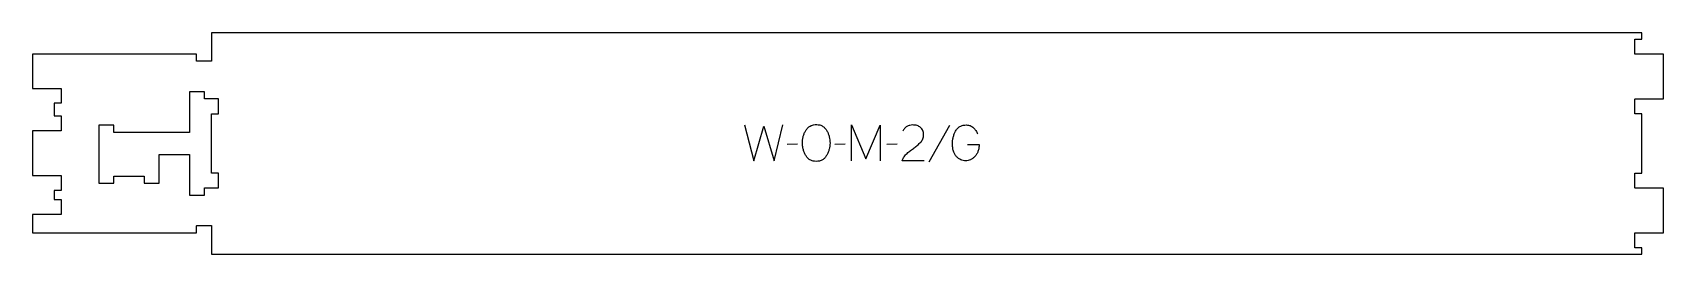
# Model space of a CAD drawing. Extents: x 0 to 1368, y 0 to 186.
import ezdxf

# ---------------------------------------------------------------- set-up
doc = ezdxf.new("R2010")
doc.units = 0
for name, color, linetype in [('1_ANYTOOL_1MMDEEP_LABELS_S', 2, 'CONTINUOUS'), ('3_ANYTOOL_CUTTHROUGH_INSID', 4, 'CONTINUOUS'), ('4_ANYTOOL_CUTTHROUGH_OUTSI', 5, 'CONTINUOUS')]:
    doc.layers.add(name, color=color, linetype=linetype)

msp = doc.modelspace()

# ---------------------------------------------------------------- linework, layer by layer
at = {"layer": '1_ANYTOOL_1MMDEEP_LABELS_S'}
for p, q in [((768.778418, 107.774662), (751.592703, 77.003234)), ((641.449846, 92.131805), (632.664132, 92.046091)), ((681.478418, 92.131805), (672.692703, 92.046091)), ((724.978418, 92.131805), (716.192703, 92.046091))]:
    msp.add_line(p, q, dxfattribs=at)
for points in [[(597.092703, 108.246091), (604.806989, 78.246091), (613.249846, 107.346091), (621.73556, 78.246091), (629.23556, 108.246091)], [(686.621275, 78.246091), (686.621275, 108.246091), (698.621275, 79.874662), (710.621275, 108.117519), (710.621275, 78.246091)]]:
    msp.add_lwpolyline(points, dxfattribs=at)
msp.add_lwpolyline([(657.521275, 108.588948, -0.064784), (660.19523, 108.241027, -0.088904), (662.621275, 107.110377, -0.05419), (664.543839, 105.418247, -0.051179), (666.071275, 103.360377, -0.041653), (667.253474, 100.931604, -0.036749), (668.042703, 98.346091, -0.024892), (668.500483, 95.726828, -0.030823), (668.664132, 93.074662, -0.034269), (668.487612, 90.502166, -0.031918), (667.97306, 87.974662, -0.031725), (667.084873, 85.365266, -0.026303), (665.899846, 82.874662, -0.058719), (664.376066, 80.712915, -0.077745), (662.337346, 79.049662, -0.077243), (659.850358, 78.070825, -0.055252), (657.178418, 77.774662, -0.054051), (654.424493, 78.073241, -0.077615), (651.858775, 79.071091, -0.078558), (649.783701, 80.758164, -0.060481), (648.242703, 82.960377, -0.02629), (647.056043, 85.499596, -0.031299), (646.169489, 88.156805, -0.031469), (645.65445, 90.743621, -0.033416), (645.478418, 93.374662, -0.032847), (645.657095, 96.091611, -0.035049), (646.201632, 98.758591, -0.03503), (647.117606, 101.33563, -0.032231), (648.371275, 103.767519, -0.062518), (649.993163, 105.834614, -0.074052), (652.105203, 107.383591, -0.072322), (654.732057, 108.314482, -0.049083)], format="xyb", close=True, dxfattribs=at)
for points in [[(747.564132, 78.288948), (729.264132, 78.331805, -0.034491), (729.92691, 80.079137, -0.037732), (730.833775, 81.712162, -0.037744), (731.973069, 83.186798, -0.03482), (733.314132, 84.481805, -0.00859), (736.273357, 86.880388, -0.008791), (739.314132, 89.174662, 0.020588), (742.13342, 91.408105, 0.025206), (744.73556, 93.888948, 0.046908), (745.756155, 95.19019, 0.051091), (746.503418, 96.663948, 0.050722), (746.95215, 98.312123, 0.041139), (747.092703, 100.017519, 0.039396), (746.950058, 101.825105, 0.058519), (746.46056, 103.563948, 0.060358), (745.670003, 104.971064, 0.061397), (744.564132, 106.146091, 0.048006), (743.208175, 107.06805, 0.045901), (741.703418, 107.721091, 0.045216), (739.963356, 108.12365, 0.034258), (738.178418, 108.246091, 0.055622), (735.543847, 107.952104, 0.079896), (733.099846, 106.971091, 0.080617), (731.130459, 105.305391, 0.060287), (729.692703, 103.146091)], [(783.992703, 92.046091), (793.764132, 92.003234, -0.031732), (793.496021, 88.995832, -0.048764), (792.751632, 86.078234, -0.050291), (791.641919, 83.767726, -0.060119), (790.056989, 81.760377, -0.036578), (788.324969, 80.27396, -0.050793), (786.365918, 79.113948, -0.051881), (784.4129, 78.446203, -0.053919), (782.364132, 78.203234, -0.055881), (780.328984, 78.410178, -0.055271), (778.389132, 79.060377, -0.05403), (776.463156, 80.21957, -0.038531), (774.778418, 81.717519, -0.067281), (773.230704, 83.828534, -0.049165), (772.206989, 86.249662, -0.047412), (771.534062, 89.453581, -0.028075), (771.349846, 92.731805, -0.03109), (771.517373, 95.423385, -0.031496), (772.019489, 98.072877, -0.031425), (772.870362, 100.701121, -0.02824), (774.028418, 103.210377, -0.064555), (775.557221, 105.361901, -0.078906), (777.62306, 106.987162, -0.076878), (780.246662, 107.961712, -0.050594), (783.049846, 108.246091, -0.039946), (784.709407, 108.113294, -0.052714), (786.312346, 107.678234, -0.053511), (787.695543, 106.962899, -0.05153), (788.899846, 105.974662, -0.040443), (790.94007, 103.551521, -0.04035), (792.564132, 100.831805)]]:
    msp.add_lwpolyline(points, format="xyb", dxfattribs=at)
at = {"layer": '3_ANYTOOL_CUTTHROUGH_INSID'}
msp.add_lwpolyline([(149.750029, 55.544253), (156, 55.544253), (156, 68.044253), (150, 68.044253), (150, 117.544253), (156, 117.544253), (156, 130.044253), (149.75, 130.044253), (144.000029, 130.044255), (144.000029, 136.044255), (131.500029, 136.044255), (131.500029, 102.000002), (68.000029, 102.000002), (68.000029, 108.000002), (55.500029, 108.000002), (55.500029, 59.500002), (68.000029, 59.500002), (68.000029, 65.500002), (93.500029, 65.500002), (93.500029, 59.500002), (106.000029, 59.500002), (106.000029, 83.500002), (131.500029, 83.500002), (131.500029, 49.544255), (144.000029, 49.544255), (144.000029, 55.544255)], close=True, dxfattribs=at)
at = {"layer": '4_ANYTOOL_CUTTHROUGH_OUTSI'}
msp.add_lwpolyline([(449.75, 0), (1349.5, 0), (1349.5, 5.5), (1343.75, 5.5, -0.414214), (1343.5, 5.75), (1343.5, 17.75, -0.414214), (1343.75, 18), (1367.5, 18), (1367.5, 55.5), (1343.75, 55.5, -0.414214), (1343.5, 55.75), (1343.5, 67.75, -0.414214), (1343.75, 68), (1349.5, 68), (1349.5, 117.5), (1343.75, 117.5, -0.414214), (1343.5, 117.75), (1343.5, 129.75, -0.414214), (1343.75, 130), (1367.5, 130), (1367.5, 167.5), (1343.75, 167.5, -0.414214), (1343.5, 167.75), (1343.5, 179.75, -0.414214), (1343.75, 180), (1349.5, 180), (1349.5, 185.5), (1049.75, 185.5), (749.75, 185.5), (150, 185.5), (150, 161.838506, -0.414214), (149.75, 161.588506), (137.75, 161.588506, -0.414214), (137.5, 161.838506), (137.5, 167.588506), (0, 167.588506), (0, 138.911506), (23.75, 138.911506, -0.414214), (24, 138.661506), (24, 126.661506, -0.414214), (23.75, 126.411506), (18, 126.411506), (18, 115.911506), (23.75, 115.911506, -0.414214), (24, 115.661506), (24, 103.661506, -0.414214), (23.75, 103.411506), (0, 103.411506), (0, 66.000506), (23.75, 66.000506, -0.414214), (24, 65.750506), (24, 53.750506, -0.414214), (23.75, 53.500506), (18, 53.500506), (18, 45.911506), (23.75, 45.911506, -0.414214), (24, 45.661506), (24, 33.661506, -0.414214), (23.75, 33.411506), (0, 33.411506), (0, 18.088506), (137.5, 18.088506), (137.5, 23.838506, -0.414214), (137.75, 24.088506), (149.75, 24.088506, -0.414214), (150, 23.838506), (150, 0)], format="xyb", close=True, dxfattribs=at)

doc.saveas('drawing.dxf')
